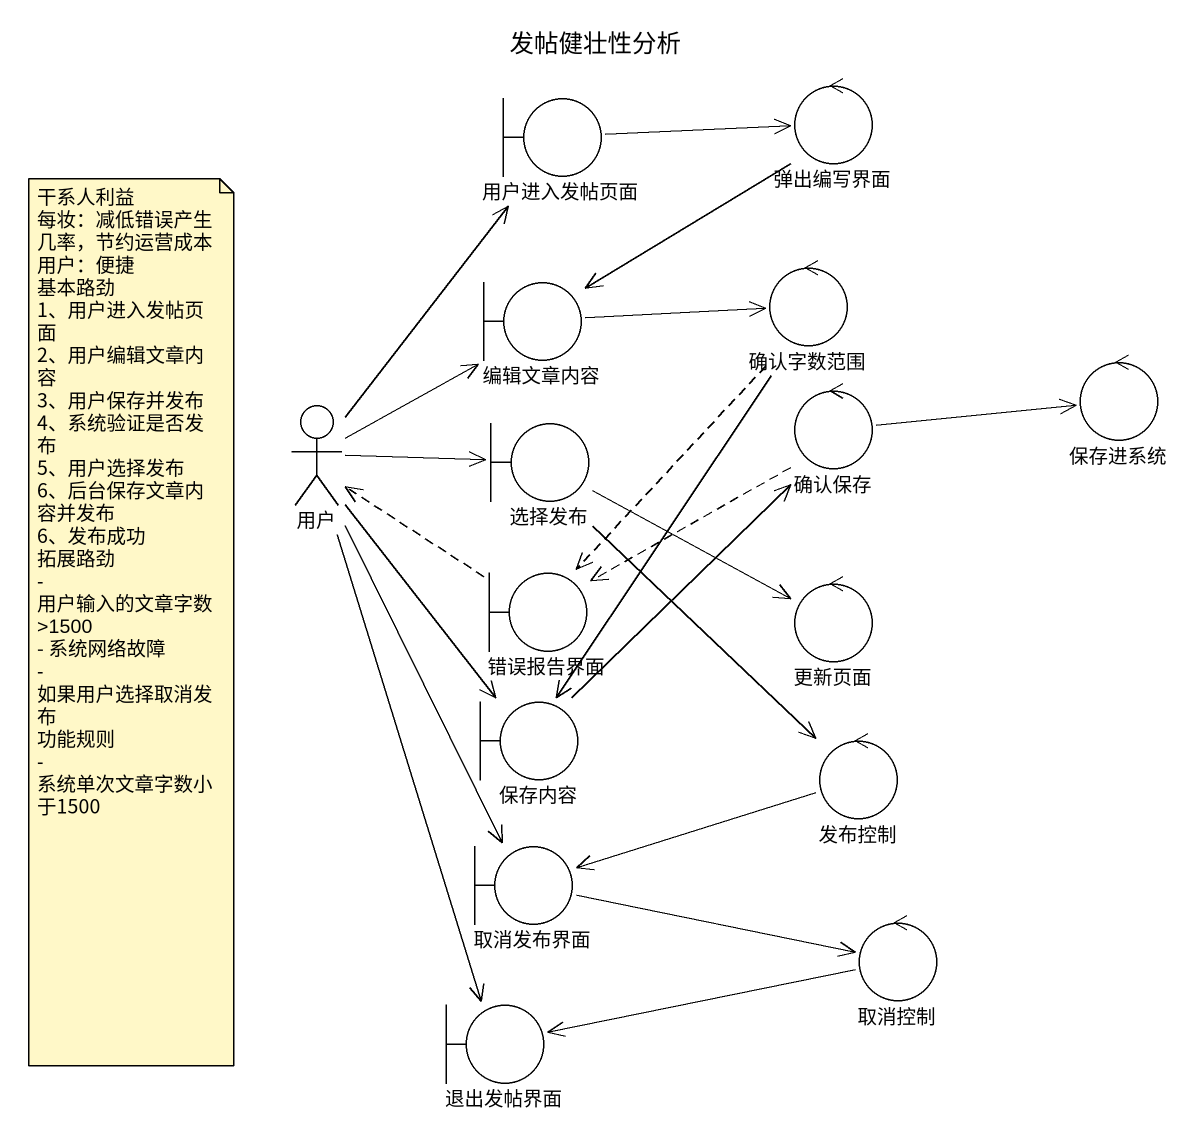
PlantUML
@startuml
title 发帖健壮性分析
boundary 用户进入发帖页面
control 弹出编写界面
boundary 编辑文章内容
control 确认字数范围
control 确认保存
control 保存进系统
actor 用户
boundary 选择发布
boundary 错误报告界面
control 更新页面
boundary 保存内容
control 发布控制
boundary 取消发布界面
control 取消控制
boundary 退出发帖界面
用户进入发帖页面 -right-> 弹出编写界面
弹出编写界面 --> 编辑文章内容
编辑文章内容 -right-> 确认字数范围
确认字数范围 ..> 错误报告界面
确认字数范围 --> 保存内容
确认保存 -right-> 保存进系统
确认保存 ..> 错误报告界面
用户 -up-> 用户进入发帖页面
用户 -up-> 编辑文章内容
用户 -right-> 选择发布
用户 --> 保存内容
用户 --> 取消发布界面
用户 --> 退出发帖界面
选择发布 -right-> 更新页面
选择发布 --> 发布控制
错误报告界面 .up.> 用户
保存内容 -up-> 确认保存
发布控制 -left-> 取消发布界面
取消发布界面 -right-> 取消控制
取消控制 -left-> 退出发帖界面
note as N1
  干系人利益
  每妆：减低错误产生几率，节约运营成本
  用户：便捷
  基本路劲
  1、用户进入发帖页面
  2、用户编辑文章内容
  3、用户保存并发布
  4、系统验证是否发布
  5、用户选择发布
  6、后台保存文章内容并发布
  6、发布成功
  拓展路劲
  - 用户输入的文章字数 >1500
  - 系统网络故障
  - 如果用户选择取消发布
  功能规则
  - 系统单次文章字数小于1500
end note
@enduml
